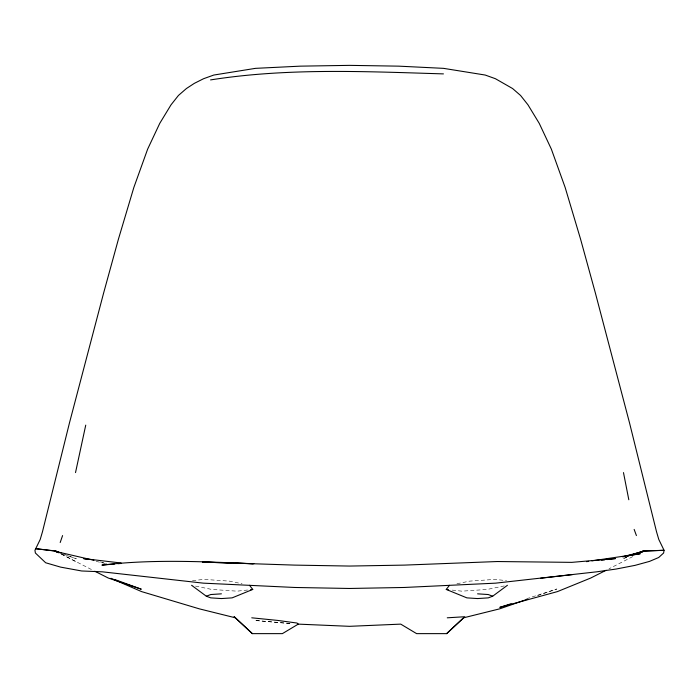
<?xml version="1.0" encoding="UTF-8"?>
<svg xmlns="http://www.w3.org/2000/svg" width="699" height="699" viewBox="0 0 699 699"><rect width="100%" height="100%" fill="white"/><g stroke="black" fill="none" stroke-linecap="round" stroke-linejoin="round"><path stroke-width="0.52" stroke-dasharray="3.5 2.62" d="M632.77 556.614L609.012 568.803M626.697 557.313L622.687 558.807L626.758 557.295M537.444 595.731L556.815 589.004L526.758 598.685M456.936 583.744L469.702 581.114L495.049 579.392L506.513 580.659M504.25 585.937L487.229 589.44L461.882 591.171L451.458 590.017M192.487 580.659L203.951 579.392L229.298 581.114L242.064 583.744M247.542 590.017L237.118 591.171L211.771 589.44L192.618 585.5M290.006 623.622L254.689 620.432L289.762 623.412M96.121 561.393L105.601 563.516M100.298 561.917L106.632 563.543M62.124 553.8L76.313 558.807L65.295 554.683M61.075 553.957L91.919 569.772M61.556 554.158L76.506 562.005"/><path stroke-width="1.05" d="M75.518 472.594L85.741 425.132M60.184 542.52L62.587 535.574M507.439 585.281L492.681 596.203L488.251 597.872L477.574 598.562L466.888 597.872L446.25 589.44L449.492 585.281M252.356 633.635L234.2 616.728L252.356 633.635L282.379 633.635L298.263 624.128L349.5 626.321L400.737 624.128L416.621 633.635L446.644 633.635L463.577 617.811L499.706 608.838L527.238 599.279M446.644 633.635L464.8 616.728L447.255 617.811M640.24 552.691L643.718 550.934L664.05 550.288L663.613 553.014L658.685 557.505L649.52 561.393L635.059 565.36L616.134 569.038L596.666 571.826L495.6 583.158L404.162 587.475L349.5 588.471L294.838 587.475L203.4 583.158L102.334 571.826L81.661 570.978L60.603 567.116L45.662 562.765L35.387 553.014L34.95 550.288L40.21 539.453L42.473 531.764L69.481 422.86L103.601 293.091L118.437 239.119L133.85 187.454L147.655 149.105L159.756 123.365L171.054 104.789L178.437 95.466L186.406 88.537L194.322 83.364L203.575 78.716L213.798 75.046L255.467 68.353L300.255 66.152L349.5 65.365L398.745 66.152L443.533 68.353L485.202 75.046L495.425 78.716L512.594 88.537L520.563 95.466L527.946 104.789L539.244 123.365L551.345 149.105L565.15 187.454L580.563 239.119L595.399 293.091L629.519 422.86L656.527 531.764L658.79 539.453L664.05 550.288L644.094 551.17M606.12 570.262L590.707 578.038L557.461 591.59L499.811 607.361L511.214 603.691M249.508 585.281L252.75 589.44L232.112 597.872L221.426 598.562L210.749 597.872L206.319 596.203L191.561 585.281M206.319 596.203L210.749 594.534L221.426 593.835M635.706 553.94L643.718 550.934L627.685 556.081M635.924 553.879L643.045 551.214M632.813 554.648L643.971 551.301L622.835 556.701M622.809 556.788L624.862 556.43M626.916 556.063L628.969 555.705M631.022 555.347L640.258 553.722L591.896 560.869M586.513 561.664L588.663 561.349M210.565 79.913C287.507 67.759 365.883 71.543 443.437 73.893M601.551 560.214L604.775 559.829M606.924 559.576L615.522 558.562L571.799 562.363L497.321 561.533L404.441 565.107L349.5 566.059L294.559 565.107L202.387 562.075L231.36 563.036M540.519 578.265L572.56 574.578M250.661 589.668L252.75 589.44M114.715 564.006L101.923 565.124C152.303 559.034 203.304 561.646 253.868 563.761M117.913 563.726L121.11 563.446M235.659 563.176L252.828 563.744M477.574 593.835L488.251 594.534L492.681 596.203M251.745 617.811L277.774 620.432L297.04 623.045L298.263 624.128M446.25 589.44L448.339 589.668M121.102 563.01L83.478 558.562L87.698 559.506M58.76 552.691L55.955 551.214L35.649 548.68L55.282 550.934L61.294 553.189M235.423 617.811L199.294 608.838L141.539 591.59L111.01 578.291M93.954 560.292L55.029 551.301L59.083 552.734M115.082 579.637L141.268 589.187L108.293 578.038L94.802 571.232M55.955 551.214L55.282 550.934L58.183 552.446M634.15 529.405L636.413 535.574M623.482 472.594L628.812 499.759"/></g></svg>
